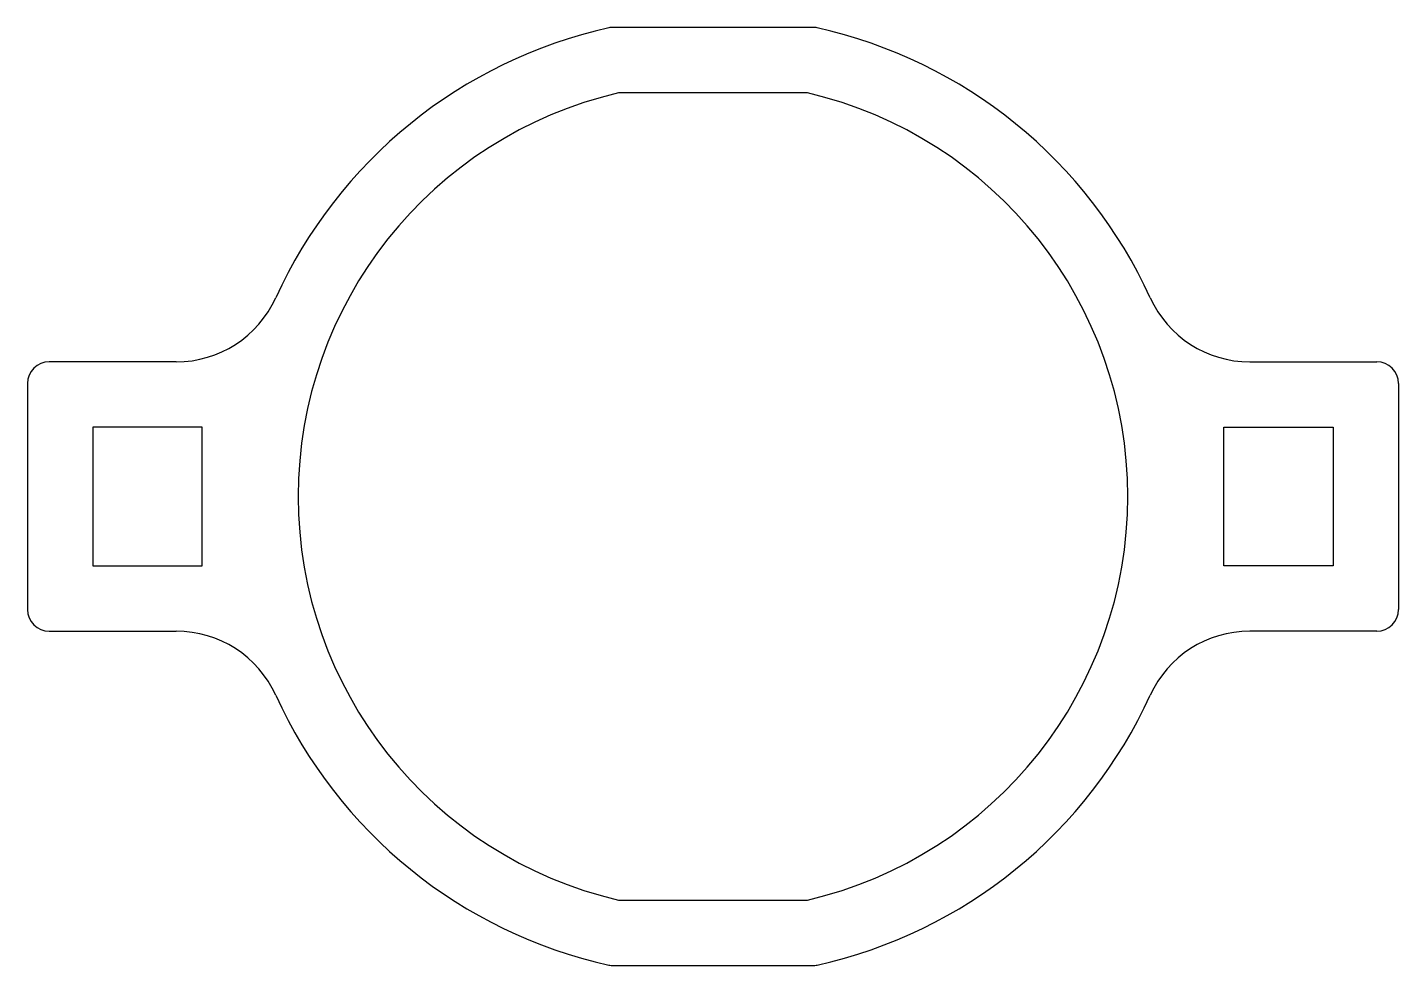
# Model space of a CAD drawing. Header units: inches. Extents: x 0.28 to 2.75, y 0.28 to 1.97.
import ezdxf

# ---------------------------------------------------------------- set-up
doc = ezdxf.new("R2010")
doc.units = ezdxf.units.IN
doc.layers.get('0').update_dxf_attribs({"linetype": 'CONTINUOUS'})

msp = doc.modelspace()

# ---------------------------------------------------------------- linework, layer by layer
at = {"color": 0, "linetype": 'CONTINUOUS'}
for p, q in [((1.6978, 1.9698), (1.3391, 1.9698)), ((1.6889, 1.8517), (1.3479, 1.8517)), ((0.5507, 1.3665), (0.3216, 1.3665)), ((2.4861, 1.3665), (2.7152, 1.3665)), ((0.2823, 1.3271), (0.2823, 0.9196)), ((2.7546, 1.3271), (2.7546, 0.9196)), ((0.4004, 1.2484), (0.4004, 0.9984)), ((0.5972, 1.2484), (0.4004, 1.2484)), ((0.5972, 0.9984), (0.5972, 1.2484)), ((2.4396, 1.2484), (2.6365, 1.2484)), ((2.4396, 0.9984), (2.4396, 1.2484)), ((2.6365, 1.2484), (2.6365, 0.9984)), ((0.4004, 0.9984), (0.5972, 0.9984)), ((2.6365, 0.9984), (2.4396, 0.9984)), ((0.3216, 0.8803), (0.5507, 0.8803)), ((2.7152, 0.8803), (2.4861, 0.8803)), ((1.3479, 0.395), (1.6889, 0.395)), ((1.3391, 0.2769), (1.6978, 0.2769))]:
    msp.add_line(p, q, dxfattribs=at)
for centre, radius, start, end in [((1.5184, 1.1234), 0.8661, 102.5279, 155.5506), ((1.3391, 1.9305), 0.0394, 90, 102.5279), ((1.6978, 1.9305), 0.0394, 77.4721, 90), ((1.5184, 1.1234), 0.8661, 24.4494, 77.4721), ((1.5184, 1.1234), 0.748, 103.1736, 256.8264), ((1.5184, 1.1234), 0.748, 283.1736, 76.8264), ((0.5507, 1.5633), 0.1969, 270, 335.5506), ((2.4861, 1.5633), 0.1969, 204.4494, 270), ((0.3216, 1.3271), 0.0394, 90, 180), ((2.7152, 1.3271), 0.0394, 360, 90), ((0.3216, 0.9196), 0.0394, 180, 270), ((2.7152, 0.9196), 0.0394, 270, 0), ((0.5507, 0.6834), 0.1969, 24.4494, 90), ((2.4861, 0.6834), 0.1969, 90, 155.5506), ((1.5184, 1.1234), 0.8661, 204.4494, 257.4721), ((1.5184, 1.1234), 0.8661, 282.5279, 335.5506), ((1.3391, 0.3163), 0.0394, 257.4721, 270), ((1.6978, 0.3163), 0.0394, 270, 282.5279)]:
    msp.add_arc(centre, radius, start, end, dxfattribs=at)

doc.saveas('drawing.dxf')
